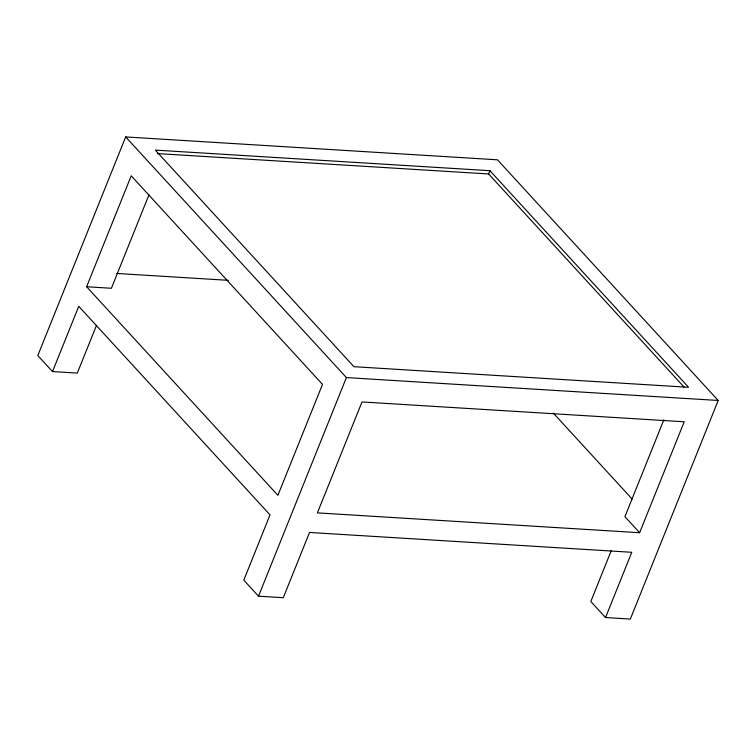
<?xml version="1.0" encoding="UTF-8"?>
<svg xmlns="http://www.w3.org/2000/svg" width="756" height="756" viewBox="0 0 756 756"><rect width="100%" height="100%" fill="white"/><g stroke="black" fill="none" stroke-linecap="round" stroke-linejoin="round"><path stroke-width="1.13" d="M611.368 550.387L590.823 601.502L605.537 617.548L630.324 619.069L718.2 400.472L497.495 159.818L125.676 136.93L37.8 355.528L52.514 371.574L77.301 373.105L96.541 325.25M52.514 371.574L78.747 306.322L270.024 514.883L243.791 580.145L258.505 596.182L283.292 597.712L309.525 532.46L631.77 552.286L605.537 617.548M86.619 286.741L131.213 175.808L322.491 384.379L277.896 495.312L86.619 286.741L111.406 288.272L148.998 194.736M258.505 596.182L346.39 377.584L125.676 136.93M684.067 387.072L488.622 173.965L489.935 170.705L155.301 150.104L353.94 366.698L688.574 387.289L489.935 170.705M663.834 419.873L624.919 516.669L639.633 532.715L684.227 421.782L361.992 401.946L317.397 512.88L639.633 532.715M157.531 153.591L488.622 173.965M116.679 273.455L228.406 280.334M346.39 377.584L718.2 400.472M553.269 413.041L632.177 499.073"/></g></svg>
